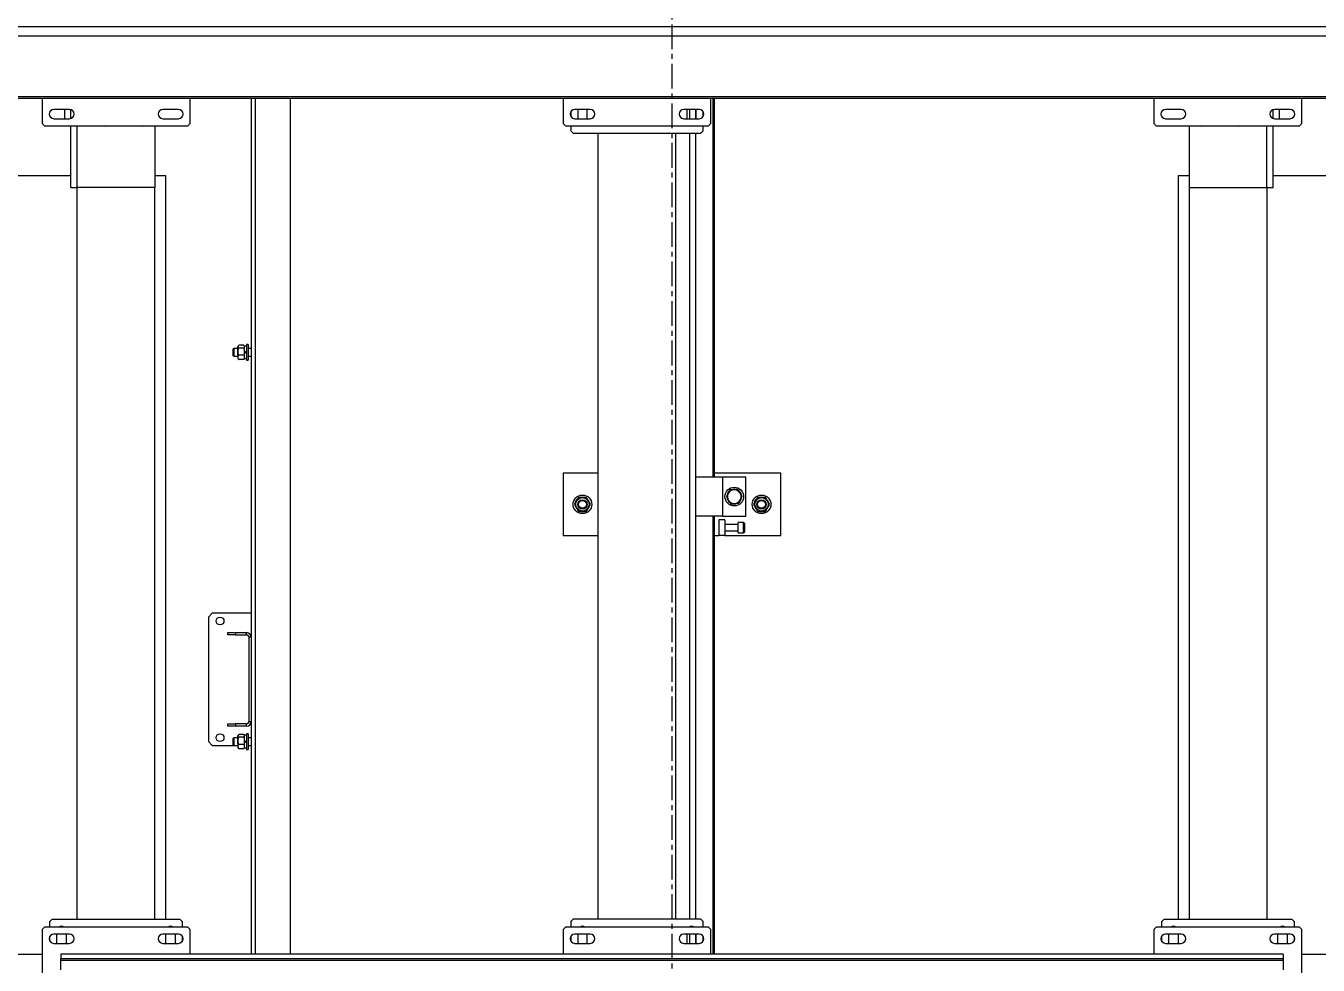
# Model space of a CAD drawing. Header units: millimetres. Extents: x 6622 to 532820, y 3370 to 359312.
# Drawn here: x 458470 to 460130, y 302526 to 303733 of the extents above; entities that cross this region are included whole.
import ezdxf

# ---------------------------------------------------------------- set-up
doc = ezdxf.new("R2010")
doc.units = ezdxf.units.MM
doc.linetypes.add('CENTER', pattern=[50.8, 31.75, -6.35, 6.35, -6.35])

# ---------------------------------------------------------------- blocks, each defined once
blk = doc.blocks.new('A$C6F3A12F4')
at = {"color": 2, "linetype": 'Continuous', "lineweight": 25}
for p, q in [((11085.2, 3700), (11085.2, 2622.1)), ((12085.2, 2659), (12085.2, 3700)), ((10893.7, 3475), (10893.7, 225)), ((10905.7, 3475), (10905.7, 225)), ((10983.1, 225), (10983.1, 3475)), ((10985.7, 3475), (10985.7, 225)), ((11017.7, 2659), (10985.7, 2659)), ((11020.7, 2656), (11017.7, 2659)), ((11020.7, 2472), (11020.7, 2656)), ((12053.2, 2659), (12050.2, 2656)), ((12050.2, 2656), (12050.2, 2472)), ((12217.2, 2659), (12053.2, 2659)), ((10999.7, 2644), (10999.7, 2624)), ((11011.7, 2624), (11011.7, 2644)), ((12043.2, 2649.1), (12040.2, 2646.1)), ((12040.2, 2482.1), (12040.2, 2646.1)), ((12043.2, 2649.1), (12050.2, 2649.1)), ((12059.2, 2644), (12059.2, 2624)), ((12059.2, 2640.1), (12071.2, 2640.1)), ((12062, 2649.1), (12068.4, 2649.1)), ((12071.2, 2624), (12071.2, 2644)), ((10999.7, 2630.1), (11011.7, 2630.1)), ((12071.2, 2628.1), (12059.2, 2628.1)), ((12085.2, 2635), (12090.6, 2635)), ((12085.2, 2635), (12085.2, 1065)), ((12090.6, 1065), (12090.6, 2635)), ((12090.6, 2635), (12093.2, 2635)), ((12093.2, 2635), (12093.2, 1065)), ((12093.2, 2635), (12105.2, 2635)), ((11011.4, 2622.1), (11000, 2622.1)), ((11100.2, 2622.1), (11020.7, 2622.1)), ((11100.2, 2614.1), (11020.7, 2614.1)), ((11100.2, 2614.1), (11100.2, 2622.1)), ((11100.2, 2514.1), (11100.2, 2614.1)), ((11100.2, 2614.1), (12040.2, 2614.1)), ((11020.7, 2514.1), (11100.2, 2514.1)), ((11085.2, 2514.1), (11085.2, 2500)), ((11100.2, 2514.1), (12040.2, 2514.1)), ((10999.7, 2504), (10999.7, 2484)), ((11011.7, 2484), (11011.7, 2504)), ((11085.2, 2500), (12040.2, 2500)), ((12059.2, 2504), (12059.2, 2484)), ((12059.2, 2500.1), (12071.2, 2500.1)), ((12059.2, 2500), (12071.2, 2500)), ((12071.2, 2484), (12071.2, 2504)), ((12040.2, 2482.1), (12043.2, 2479.1)), ((12050.2, 2479.1), (12043.2, 2479.1)), ((12071.2, 2488.1), (12059.2, 2488.1)), ((12068.6, 2479.1), (12061.8, 2479.1)), ((10985.7, 2469), (11017.7, 2469)), ((11017.7, 2469), (11020.7, 2472)), ((12050.2, 2472), (12053.2, 2469)), ((12053.2, 2469), (12085.2, 2469)), ((11467.2, 1990), (11467.2, 1904)), ((11547.2, 1990), (11467.2, 1990)), ((11547.2, 1918), (11547.2, 1990)), ((11516.8, 1965), (11516.2, 1965)), ((11516.6, 1963.2), (11516.2, 1963.2)), ((11516.3, 1962.2), (11516.6, 1963.2)), ((11522.2, 1945), (11472.2, 1945)), ((11472.2, 1945), (11472.2, 1915)), ((11522.2, 1915), (11522.2, 1945)), ((11531.7, 1943), (11542.7, 1943)), ((11492.2, 1937.3), (11488, 1934.4)), ((11496.4, 1940.2), (11492.2, 1937.3)), ((11501, 1938), (11496.4, 1940.2)), ((11505.6, 1935.8), (11501, 1938)), ((11506.7, 1930), (11506.1, 1930)), ((11506.6, 1928.2), (11506.2, 1928.2)), ((11506.4, 1927.4), (11506.6, 1928.2)), ((11530.7, 1942), (11530.7, 1935)), ((11543.7, 1942), (11530.7, 1942)), ((11543.7, 1935), (11530.7, 1935)), ((11533.2, 1935), (11533.2, 1918)), ((11541.2, 1918), (11541.2, 1935)), ((11543.7, 1935), (11543.7, 1942)), ((11472.2, 1915), (11472.2, 1880.2)), ((11472.2, 1915), (11522.2, 1915)), ((11488.8, 1924.2), (11493.4, 1922)), ((11493.4, 1922), (11498, 1919.8)), ((11498, 1919.8), (11502.2, 1922.7)), ((11502.2, 1922.7), (11506.4, 1925.6)), ((11522.2, 1915), (11522.2, 1880.2)), ((11527.2, 1918), (11527.2, 1910)), ((11527.2, 1918), (11547.2, 1918)), ((11527.2, 1910), (11547.2, 1910)), ((11547.2, 1918), (11547.2, 1910)), ((11547.2, 1904), (11547.2, 1910)), ((10985.7, 1904), (11472.2, 1904)), ((11472.2, 1902.7), (10985.7, 1902.7)), ((11017.7, 1900), (10985.7, 1900)), ((11020.7, 1897), (11017.7, 1900)), ((11020.7, 1713), (11020.7, 1897)), ((11522.2, 1904), (12085.2, 1904)), ((12085.2, 1902.7), (11522.2, 1902.7)), ((12053.2, 1900), (12050.2, 1897)), ((12050.2, 1897), (12050.2, 1713)), ((12085.2, 1900), (12053.2, 1900)), ((10999.7, 1885), (10999.7, 1865)), ((11011.7, 1881), (10999.7, 1881)), ((10999.7, 1880.2), (11011.7, 1880.2)), ((11009, 1890), (11002.4, 1890)), ((11011.7, 1865), (11011.7, 1885)), ((11027.2, 1890), (11020.7, 1890)), ((11030.2, 1887), (11027.2, 1890)), ((11030.2, 1723), (11030.2, 1887)), ((11030.2, 1880.2), (12040.2, 1880.2)), ((12043.2, 1890), (12040.2, 1887)), ((12040.2, 1887), (12040.2, 1723)), ((12050.2, 1890), (12043.2, 1890)), ((12059.2, 1885), (12059.2, 1865)), ((12071.2, 1881), (12059.2, 1881)), ((12059.2, 1880.2), (12071.2, 1880.2)), ((12068.5, 1890), (12061.9, 1890)), ((12071.2, 1865), (12071.2, 1885)), ((11011.7, 1872.8), (10999.7, 1872.8)), ((10999.7, 1869), (11011.7, 1869)), ((11020.8, 1872.8), (11020.7, 1872.8)), ((12040.2, 1872.8), (11030.2, 1872.8)), ((12050.2, 1872.8), (12049.6, 1872.8)), ((12071.2, 1872.8), (12059.2, 1872.8)), ((12059.2, 1869), (12071.2, 1869)), ((12040.2, 1855), (11030.2, 1855)), ((10999.7, 1745), (10999.7, 1725)), ((11011.7, 1725), (11011.7, 1745)), ((12040.2, 1755), (11030.2, 1755)), ((11467.2, 1755), (11467.2, 1710)), ((11547.2, 1710), (11547.2, 1755)), ((12059.2, 1745), (12059.2, 1725)), ((12071.2, 1725), (12071.2, 1745)), ((11011.7, 1741), (10999.7, 1741)), ((10999.7, 1729), (11011.7, 1729)), ((11516.8, 1735), (11516.2, 1735)), ((11516.6, 1733.2), (11516.2, 1733.2)), ((11516.3, 1732.2), (11516.6, 1733.2)), ((12071.2, 1741), (12059.2, 1741)), ((12059.2, 1729), (12071.2, 1729)), ((10985.7, 1710), (11017.7, 1710)), ((11002.4, 1720), (11009, 1720)), ((11017.7, 1710), (11020.7, 1713)), ((11020.7, 1720), (11027.2, 1720)), ((11027.2, 1720), (11030.2, 1723)), ((11467.2, 1710), (11547.2, 1710)), ((12040.2, 1723), (12043.2, 1720)), ((12043.2, 1720), (12050.2, 1720)), ((12050.2, 1713), (12053.2, 1710)), ((12053.2, 1710), (12085.2, 1710)), ((12061.9, 1720), (12068.5, 1720)), ((10985.7, 1359.5), (12085.2, 1359.5)), ((10985.7, 1314.5), (12085.2, 1314.5)), ((10985.7, 1309.5), (11678, 1309.5)), ((11302, 1305.5), (11302, 1303.5)), ((11302, 1305.5), (11322, 1305.5)), ((11302, 1303.5), (11322, 1303.5)), ((11302.8, 1300), (11302.8, 1293.4)), ((11304.4, 1300.9), (11303.3, 1300.3)), ((11303.9, 1303.5), (11303.9, 1300.9)), ((11312, 1300.9), (11303.9, 1300.9)), ((11306.4, 1300), (11306.4, 1293.4)), ((11307, 1309.5), (11307, 1305.5)), ((11312, 1300.9), (11313.5, 1300.9)), ((11320, 1300.9), (11313.5, 1300.9)), ((11315.5, 1300), (11315.5, 1293.4)), ((11317, 1305.5), (11317, 1309.5)), ((11320.7, 1300.3), (11319.6, 1300.9)), ((11320, 1300.9), (11320, 1303.5)), ((11321.2, 1300), (11321.2, 1293.4)), ((11322, 1303.5), (11322, 1305.5)), ((11647, 1309.5), (11647, 1259.5)), ((11675, 1303.5), (11672, 1303.5)), ((11672, 1289.5), (11672, 1303.5)), ((11675, 1289.5), (11675, 1303.5)), ((11678, 1309.5), (11678, 1306.5)), ((11678, 1309.5), (11786, 1309.5)), ((11678, 1306.5), (11786, 1306.5)), ((11786, 1309.5), (12085.2, 1309.5)), ((11786, 1306.5), (11786, 1309.5)), ((11792, 1303.5), (11789, 1303.5)), ((11789, 1303.5), (11789, 1289.5)), ((11792, 1303.5), (11792, 1289.5)), ((11802, 1305.5), (11802, 1303.5)), ((11802, 1305.5), (11822, 1305.5)), ((11802, 1303.5), (11822, 1303.5)), ((11802.8, 1300), (11802.8, 1293.4)), ((11804.4, 1300.9), (11803.3, 1300.3)), ((11803.9, 1303.5), (11803.9, 1300.9)), ((11812, 1300.9), (11803.9, 1300.9)), ((11806.4, 1300), (11806.4, 1293.4)), ((11807, 1309.5), (11807, 1305.5)), ((11812, 1300.9), (11813.5, 1300.9)), ((11820, 1300.9), (11813.5, 1300.9)), ((11815.5, 1300), (11815.5, 1293.4)), ((11817, 1305.5), (11817, 1309.5)), ((11820.7, 1300.3), (11819.6, 1300.9)), ((11820, 1300.9), (11820, 1303.5)), ((11821.2, 1300), (11821.2, 1293.4)), ((11822, 1303.5), (11822, 1305.5)), ((11303.3, 1293.1), (11304.4, 1292.5)), ((11314.9, 1292.5), (11304.4, 1292.5)), ((11307, 1292.5), (11307, 1287)), ((11307, 1287), (11307.5, 1286.5)), ((11307, 1287), (11317, 1287)), ((11316.5, 1286.5), (11307.5, 1286.5)), ((11314.9, 1292.5), (11319.6, 1292.5)), ((11316.5, 1286.5), (11317, 1287)), ((11317, 1287), (11317, 1292.5)), ((11319.6, 1292.5), (11320.7, 1293.1)), ((11672, 1289.5), (11675, 1289.5)), ((11672, 1279.5), (11672, 1289.5)), ((11675, 1279.5), (11672, 1279.5)), ((11675, 1289.5), (11675, 1279.5)), ((11789, 1289.5), (11792, 1289.5)), ((11789, 1279.5), (11789, 1289.5)), ((11792, 1279.5), (11789, 1279.5)), ((11792, 1289.5), (11792, 1279.5)), ((11803.3, 1293.1), (11804.4, 1292.5)), ((11814.9, 1292.5), (11804.4, 1292.5)), ((11807, 1292.5), (11807, 1287)), ((11807, 1287), (11807.5, 1286.5)), ((11807, 1287), (11817, 1287)), ((11816.5, 1286.5), (11807.5, 1286.5)), ((11814.9, 1292.5), (11819.6, 1292.5)), ((11816.5, 1286.5), (11817, 1287)), ((11817, 1287), (11817, 1292.5)), ((11817, 1259.5), (11817, 1287)), ((11819.6, 1292.5), (11820.7, 1293.1)), ((11647, 1259.5), (11652, 1254.5)), ((11652, 1254.5), (11812, 1254.5)), ((11812, 1254.5), (11817, 1259.5)), ((11017.7, 1231), (10985.7, 1231)), ((11020.7, 1228), (11017.7, 1231)), ((12053.2, 1231), (12050.2, 1228)), ((12085.2, 1231), (12053.2, 1231)), ((10999.7, 1216), (10999.7, 1196)), ((11011.7, 1196), (11011.7, 1216)), ((11020.7, 1044), (11020.7, 1228)), ((12043.2, 1220.9), (12040.2, 1217.9)), ((12040.2, 1053.9), (12040.2, 1217.9)), ((12043.2, 1220.9), (12050.2, 1220.9)), ((12050.2, 1228), (12050.2, 1044)), ((12059.2, 1216), (12059.2, 1196)), ((12059.2, 1211.9), (12071.2, 1211.9)), ((12061.8, 1220.9), (12068.6, 1220.9)), ((12071.2, 1196), (12071.2, 1216)), ((11085.2, 1200), (11085.2, 1185.9)), ((12040.2, 1200), (11085.2, 1200)), ((12071.2, 1200), (12059.2, 1200)), ((12071.2, 1199.9), (12059.2, 1199.9)), ((11020.7, 1185.9), (11100.2, 1185.9)), ((11100.2, 1185.9), (11100.2, 1085.9)), ((12040.2, 1185.9), (11100.2, 1185.9)), ((11100.2, 1085.9), (11020.7, 1085.9)), ((11100.2, 1077.9), (11100.2, 1085.9)), ((12040.2, 1085.9), (11100.2, 1085.9)), ((10999.7, 1076), (10999.7, 1056)), ((11011.7, 1069.9), (10999.7, 1069.9)), ((11011.4, 1077.9), (11000, 1077.9)), ((11011.7, 1056), (11011.7, 1076)), ((11100.2, 1077.9), (11020.7, 1077.9)), ((11085.2, 1077.9), (11085.2, 0)), ((12059.2, 1076), (12059.2, 1056)), ((12059.2, 1071.9), (12071.2, 1071.9)), ((12071.2, 1056), (12071.2, 1076)), ((12085.2, 1065), (12090.6, 1065)), ((12093.2, 1065), (12090.6, 1065)), ((12105.2, 1065), (12093.2, 1065)), ((12040.2, 1053.9), (12043.2, 1050.9)), ((12050.2, 1050.9), (12043.2, 1050.9)), ((12071.2, 1059.9), (12059.2, 1059.9)), ((12068.4, 1050.9), (12062, 1050.9)), ((10985.7, 1041), (11017.7, 1041)), ((11017.7, 1041), (11020.7, 1044)), ((12050.2, 1044), (12053.2, 1041)), ((12053.2, 1041), (12217.2, 1041)), ((12085.2, 0), (12085.2, 1041))]:
    blk.add_line(p, q, dxfattribs=at)
at = {"color": 2, "linetype": 'Continuous', "lineweight": 25, "flags": 128}
for points in [[(11516.8, 1965), (11516.6, 1966.9), (11516.3, 1967.9)], [(11516.8, 1735), (11516.6, 1736.9), (11516.3, 1737.9)], [(11312, 1300.9), (11311.5, 1301.8), (11311, 1302.6), (11310.5, 1303.5)], [(11312, 1303.5), (11312.5, 1302.6), (11313, 1301.8), (11313.5, 1300.9)], [(11812, 1300.9), (11811.5, 1301.8), (11811, 1302.6), (11810.5, 1303.5)], [(11812, 1303.5), (11812.5, 1302.6), (11813, 1301.8), (11813.5, 1300.9)]]:
    blk.add_lwpolyline(points, dxfattribs=at)
at = {"color": 2, "linetype": 'Continuous', "lineweight": 25}
for centre, radius in [((11507.2, 1965), 12), ((11507.2, 1965), 8.62), ((11507.2, 1965), 6), ((11507.2, 1965), 5), ((11497.2, 1930), 12), ((11507.2, 1735), 12), ((11507.2, 1735), 8.62), ((11507.2, 1735), 6), ((11507.2, 1735), 5), ((11657, 1269.5), 5), ((11807, 1269.5), 5)]:
    blk.add_circle(centre, radius, dxfattribs=at)
for centre, radius, start, end in [((11005.7, 2644), 6, 0, 180), ((12065.2, 2644), 6, 0, 180), ((11005.7, 2624), 6, 180, 0), ((12055.2, 2634.1), 6, 146.4427, 213.5573), ((12065.2, 2624), 6, 180, 0), ((11015.2, 2579.1), 6, 336.4435, 23.5565), ((11015.2, 2529.1), 6, 336.4435, 23.5565), ((11005.7, 2504), 6, 0, 180), ((12065.2, 2504), 6, 0, 180), ((12055.2, 2494.1), 6, 146.4427, 213.5573), ((11005.7, 2484), 6, 180, 0), ((12065.2, 2484), 6, 180, 0), ((11507.2, 1965), 9.55, 349.1982, 0), ((11507.2, 1965), 9.55, 221.2996, 256.7088), ((11531.7, 1942), 1, 90, 180), ((11542.7, 1942), 1, 0, 90), ((11497.2, 1930), 9.55, 165.3637, 203.9741), ((11497.2, 1930), 8.87, 124.3653, 184.3653), ((11497.2, 1930), 8.86, 184.3653, 244.3653), ((11497.2, 1930), 9.55, 104.5207, 143.3519), ((11497.2, 1930), 8.87, 64.3653, 124.3653), ((11497.2, 1930), 9.55, 42.9611, 84.8708), ((11497.2, 1930), 8.87, 4.3653, 64.3653), ((11497.2, 1930), 8.87, 304.3653, 4.3653), ((11497.2, 1930), 9.55, 0, 24.9691), ((11497.2, 1930), 9.55, 349.1982, 0), ((11497.2, 1930), 9.55, 224.4516, 265.4367), ((11497.2, 1930), 8.87, 244.3653, 304.3653), ((11497.2, 1930), 9.55, 283.449, 324.061), ((11005.7, 1885), 6, 0, 180), ((11015.2, 1875), 6, 336.4435, 23.5565), ((12055.2, 1875), 6, 146.4427, 213.5573), ((12065.2, 1885), 6, 0, 180), ((11005.7, 1865), 6, 180, 0), ((12065.2, 1865), 6, 180, 0), ((11005.7, 1745), 6, 0, 180), ((12065.2, 1745), 6, 0, 180), ((11015.2, 1735), 6, 336.4435, 23.5565), ((11507.2, 1735), 9.55, 221.2996, 256.7088), ((11507.2, 1735), 9.55, 349.1982, 0), ((12055.2, 1735), 6, 146.4427, 213.5573), ((11005.7, 1725), 6, 180, 0), ((12065.2, 1725), 6, 180, 0), ((11678, 1303.5), 6, 90, 180), ((11678, 1303.5), 3, 90, 180), ((11786, 1303.5), 6, 0, 90), ((11786, 1303.5), 3, 0, 90), ((11005.7, 1216), 6, 0, 180), ((12065.2, 1216), 6, 0, 180), ((11005.7, 1196), 6, 180, 0), ((12055.2, 1205.9), 6, 146.4427, 213.5573), ((12065.2, 1196), 6, 180, 0), ((11015.2, 1170.9), 6, 336.4435, 23.5565), ((11015.2, 1120.9), 6, 336.4435, 23.5565), ((11005.7, 1076), 6, 0, 180), ((12065.2, 1076), 6, 0, 180), ((12055.2, 1065.9), 6, 146.4427, 213.5573), ((11005.7, 1056), 6, 180, 0), ((12065.2, 1056), 6, 180, 0)]:
    blk.add_arc(centre, radius, start, end, dxfattribs=at)
for points, knots in [([(11507.2, 1975.4), (11506.4, 1974.9), (11504.8, 1974), (11502.5, 1972.7), (11500.3, 1971.4), (11498.9, 1970.6), (11498.2, 1970.2)], [0, 0, 0, 0, 0.264634, 0.534945, 0.765345, 1, 1, 1, 1]), ([(11498.2, 1970.2), (11498.2, 1969.8), (11498.2, 1968.5), (11498.2, 1966.2), (11498.2, 1963.2), (11498.2, 1961.1), (11498.2, 1959.8)], [0, 0, 0, 0, 0.131003, 0.38054, 0.636178, 1, 1, 1, 1]), ([(11498.2, 1959.8), (11499, 1959.4), (11500.6, 1958.4), (11502.9, 1957.1), (11505.1, 1955.8), (11506.5, 1955), (11507.2, 1954.6)], [0, 0, 0, 0, 0.264634, 0.534945, 0.765345, 1, 1, 1, 1]), ([(11516.2, 1970.2), (11515.4, 1970.6), (11513.8, 1971.6), (11511.5, 1972.9), (11509.3, 1974.2), (11507.9, 1975), (11507.2, 1975.4)], [0, 0, 0, 0, 0.2645573, 0.5349461, 0.7653454, 1, 1, 1, 1]), ([(11507.2, 1954.6), (11508, 1955.1), (11509.6, 1956), (11511.9, 1957.3), (11514.1, 1958.6), (11515.5, 1959.4), (11516.2, 1959.8)], [0, 0, 0, 0, 0.264634, 0.534945, 0.765345, 1, 1, 1, 1]), ([(11516.2, 1959.8), (11516.2, 1961.1), (11516.2, 1963.2), (11516.2, 1966.2), (11516.2, 1968.4), (11516.2, 1969.8), (11516.2, 1970.2)], [0, 0, 0, 0, 0.363821, 0.613049, 0.868997, 1, 1, 1, 1]), ([(11488, 1934.4), (11488, 1934), (11488.1, 1932.3), (11488.3, 1930.6), (11488.4, 1929.3)], [0, 0, 0, 0, 0.25307, 1, 1, 1, 1]), ([(11488.4, 1929.3), (11488.5, 1927.7), (11488.6, 1925.9), (11488.7, 1924.3), (11488.8, 1924.2)], [0, 0, 0, 0, 0.973004, 1, 1, 1, 1]), ([(11506, 1930.7), (11505.9, 1932), (11505.8, 1933.7), (11505.7, 1935.4), (11505.6, 1935.8)], [0, 0, 0, 0, 0.746928, 1, 1, 1, 1]), ([(11506.4, 1925.6), (11506.4, 1925.6), (11506.3, 1927.3), (11506.2, 1929), (11506, 1930.7)], [0, 0, 0, 0, 0.026984, 1, 1, 1, 1]), ([(11507.2, 1745.4), (11506.4, 1744.9), (11504.8, 1744), (11502.5, 1742.7), (11500.3, 1741.4), (11498.9, 1740.6), (11498.2, 1740.2)], [0, 0, 0, 0, 0.264634, 0.534945, 0.765345, 1, 1, 1, 1]), ([(11516.2, 1740.2), (11515.4, 1740.6), (11513.8, 1741.6), (11511.5, 1742.9), (11509.3, 1744.2), (11507.9, 1745), (11507.2, 1745.4)], [0, 0, 0, 0, 0.264557, 0.534946, 0.765345, 1, 1, 1, 1]), ([(11498.2, 1740.2), (11498.2, 1739.8), (11498.2, 1738.5), (11498.2, 1736.2), (11498.2, 1733.2), (11498.2, 1731.1), (11498.2, 1729.8)], [0, 0, 0, 0, 0.1310035, 0.3805405, 0.636178, 1, 1, 1, 1]), ([(11498.2, 1729.8), (11499, 1729.4), (11500.6, 1728.4), (11502.9, 1727.1), (11505.1, 1725.8), (11506.5, 1725), (11507.2, 1724.6)], [0, 0, 0, 0, 0.264634, 0.534945, 0.765345, 1, 1, 1, 1]), ([(11507.2, 1724.6), (11508, 1725.1), (11509.6, 1726), (11511.9, 1727.3), (11514.1, 1728.6), (11515.5, 1729.4), (11516.2, 1729.8)], [0, 0, 0, 0, 0.264634, 0.534945, 0.765345, 1, 1, 1, 1]), ([(11516.2, 1729.8), (11516.2, 1731.1), (11516.2, 1733.2), (11516.2, 1736.2), (11516.2, 1738.4), (11516.2, 1739.8), (11516.2, 1740.2)], [0, 0, 0, 0, 0.363821, 0.613048, 0.868997, 1, 1, 1, 1]), ([(11302.8, 1300), (11303.3, 1300.2), (11304, 1300.7), (11305, 1300.7), (11305.8, 1300.4), (11306.2, 1300.1), (11306.4, 1300)], [0, 0, 0, 0, 0.363588, 0.612802, 0.868735, 1, 1, 1, 1]), ([(11306.4, 1300), (11307.2, 1300.2), (11308.8, 1300.6), (11311.2, 1300.7), (11313.4, 1300.5), (11314.8, 1300.2), (11315.5, 1300)], [0, 0, 0, 0, 0.264595, 0.534955, 0.765295, 1, 1, 1, 1]), ([(11315.5, 1300), (11316, 1300.2), (11317, 1300.6), (11318.5, 1300.7), (11319.9, 1300.5), (11320.7, 1300.2), (11321.2, 1300)], [0, 0, 0, 0, 0.264602, 0.534923, 0.765382, 1, 1, 1, 1]), ([(11321.2, 1300), (11321, 1300.1), (11320.8, 1300.2), (11320.7, 1300.3), (11320.7, 1300.3)], [0, 0, 0, 0, 0.908521, 1, 1, 1, 1]), ([(11802.8, 1300), (11803.3, 1300.2), (11804, 1300.7), (11805, 1300.7), (11805.8, 1300.4), (11806.2, 1300.1), (11806.4, 1300)], [0, 0, 0, 0, 0.363588, 0.612802, 0.868735, 1, 1, 1, 1]), ([(11806.4, 1300), (11807.2, 1300.2), (11808.8, 1300.6), (11811.2, 1300.7), (11813.4, 1300.5), (11814.8, 1300.2), (11815.5, 1300)], [0, 0, 0, 0, 0.264595, 0.534955, 0.765295, 1, 1, 1, 1]), ([(11815.5, 1300), (11816, 1300.2), (11817, 1300.6), (11818.5, 1300.7), (11819.9, 1300.5), (11820.7, 1300.2), (11821.2, 1300)], [0, 0, 0, 0, 0.264602, 0.534923, 0.765382, 1, 1, 1, 1]), ([(11821.2, 1300), (11821, 1300.1), (11820.8, 1300.2), (11820.7, 1300.3), (11820.7, 1300.3)], [0, 0, 0, 0, 0.908521, 1, 1, 1, 1]), ([(11306.4, 1293.4), (11306.2, 1293.3), (11305.8, 1293), (11305, 1292.7), (11304, 1292.7), (11303.3, 1293.2), (11302.8, 1293.4)], [0, 0, 0, 0, 0.131264, 0.380789, 0.636411, 1, 1, 1, 1]), ([(11315.5, 1293.4), (11314.7, 1293.2), (11313.1, 1292.8), (11310.7, 1292.7), (11308.5, 1292.9), (11307.1, 1293.2), (11306.4, 1293.4)], [0, 0, 0, 0, 0.264595, 0.534955, 0.765296, 1, 1, 1, 1]), ([(11321.2, 1293.4), (11320.7, 1293.2), (11319.7, 1292.8), (11318.2, 1292.7), (11316.8, 1292.9), (11316, 1293.2), (11315.5, 1293.4)], [0, 0, 0, 0, 0.264602, 0.534923, 0.765382, 1, 1, 1, 1]), ([(11320.7, 1293.1), (11320.7, 1293.1), (11320.8, 1293.2), (11321, 1293.3), (11321.2, 1293.4)], [0, 0, 0, 0, 0.091438, 1, 1, 1, 1]), ([(11806.4, 1293.4), (11806.2, 1293.3), (11805.8, 1293), (11805, 1292.7), (11804, 1292.7), (11803.3, 1293.2), (11802.8, 1293.4)], [0, 0, 0, 0, 0.131264, 0.380789, 0.636411, 1, 1, 1, 1]), ([(11815.5, 1293.4), (11814.7, 1293.2), (11813.1, 1292.8), (11810.7, 1292.7), (11808.5, 1292.9), (11807.1, 1293.2), (11806.4, 1293.4)], [0, 0, 0, 0, 0.264595, 0.534955, 0.765296, 1, 1, 1, 1]), ([(11821.2, 1293.4), (11820.7, 1293.2), (11819.7, 1292.8), (11818.2, 1292.7), (11816.8, 1292.9), (11816, 1293.2), (11815.5, 1293.4)], [0, 0, 0, 0, 0.264602, 0.534923, 0.765382, 1, 1, 1, 1]), ([(11820.7, 1293.1), (11820.7, 1293.1), (11820.8, 1293.2), (11821, 1293.3), (11821.2, 1293.4)], [0, 0, 0, 0, 0.091438, 1, 1, 1, 1])]:
    blk.add_open_spline(points, degree=3, knots=knots, dxfattribs=at)

msp = doc.modelspace()

# ---------------------------------------------------------------- linework, layer by layer
at = {"color": 1, "linetype": 'CENTER'}
msp.add_line((459300, 268650.975), (459300, 314810.514), dxfattribs=at)

# ---------------------------------------------------------------- block references
at = {"color": 0, "rotation": 270}
msp.add_blockref('A$C6F3A12F4', (457450, 314625.198), dxfattribs=at)

doc.saveas('drawing.dxf')
